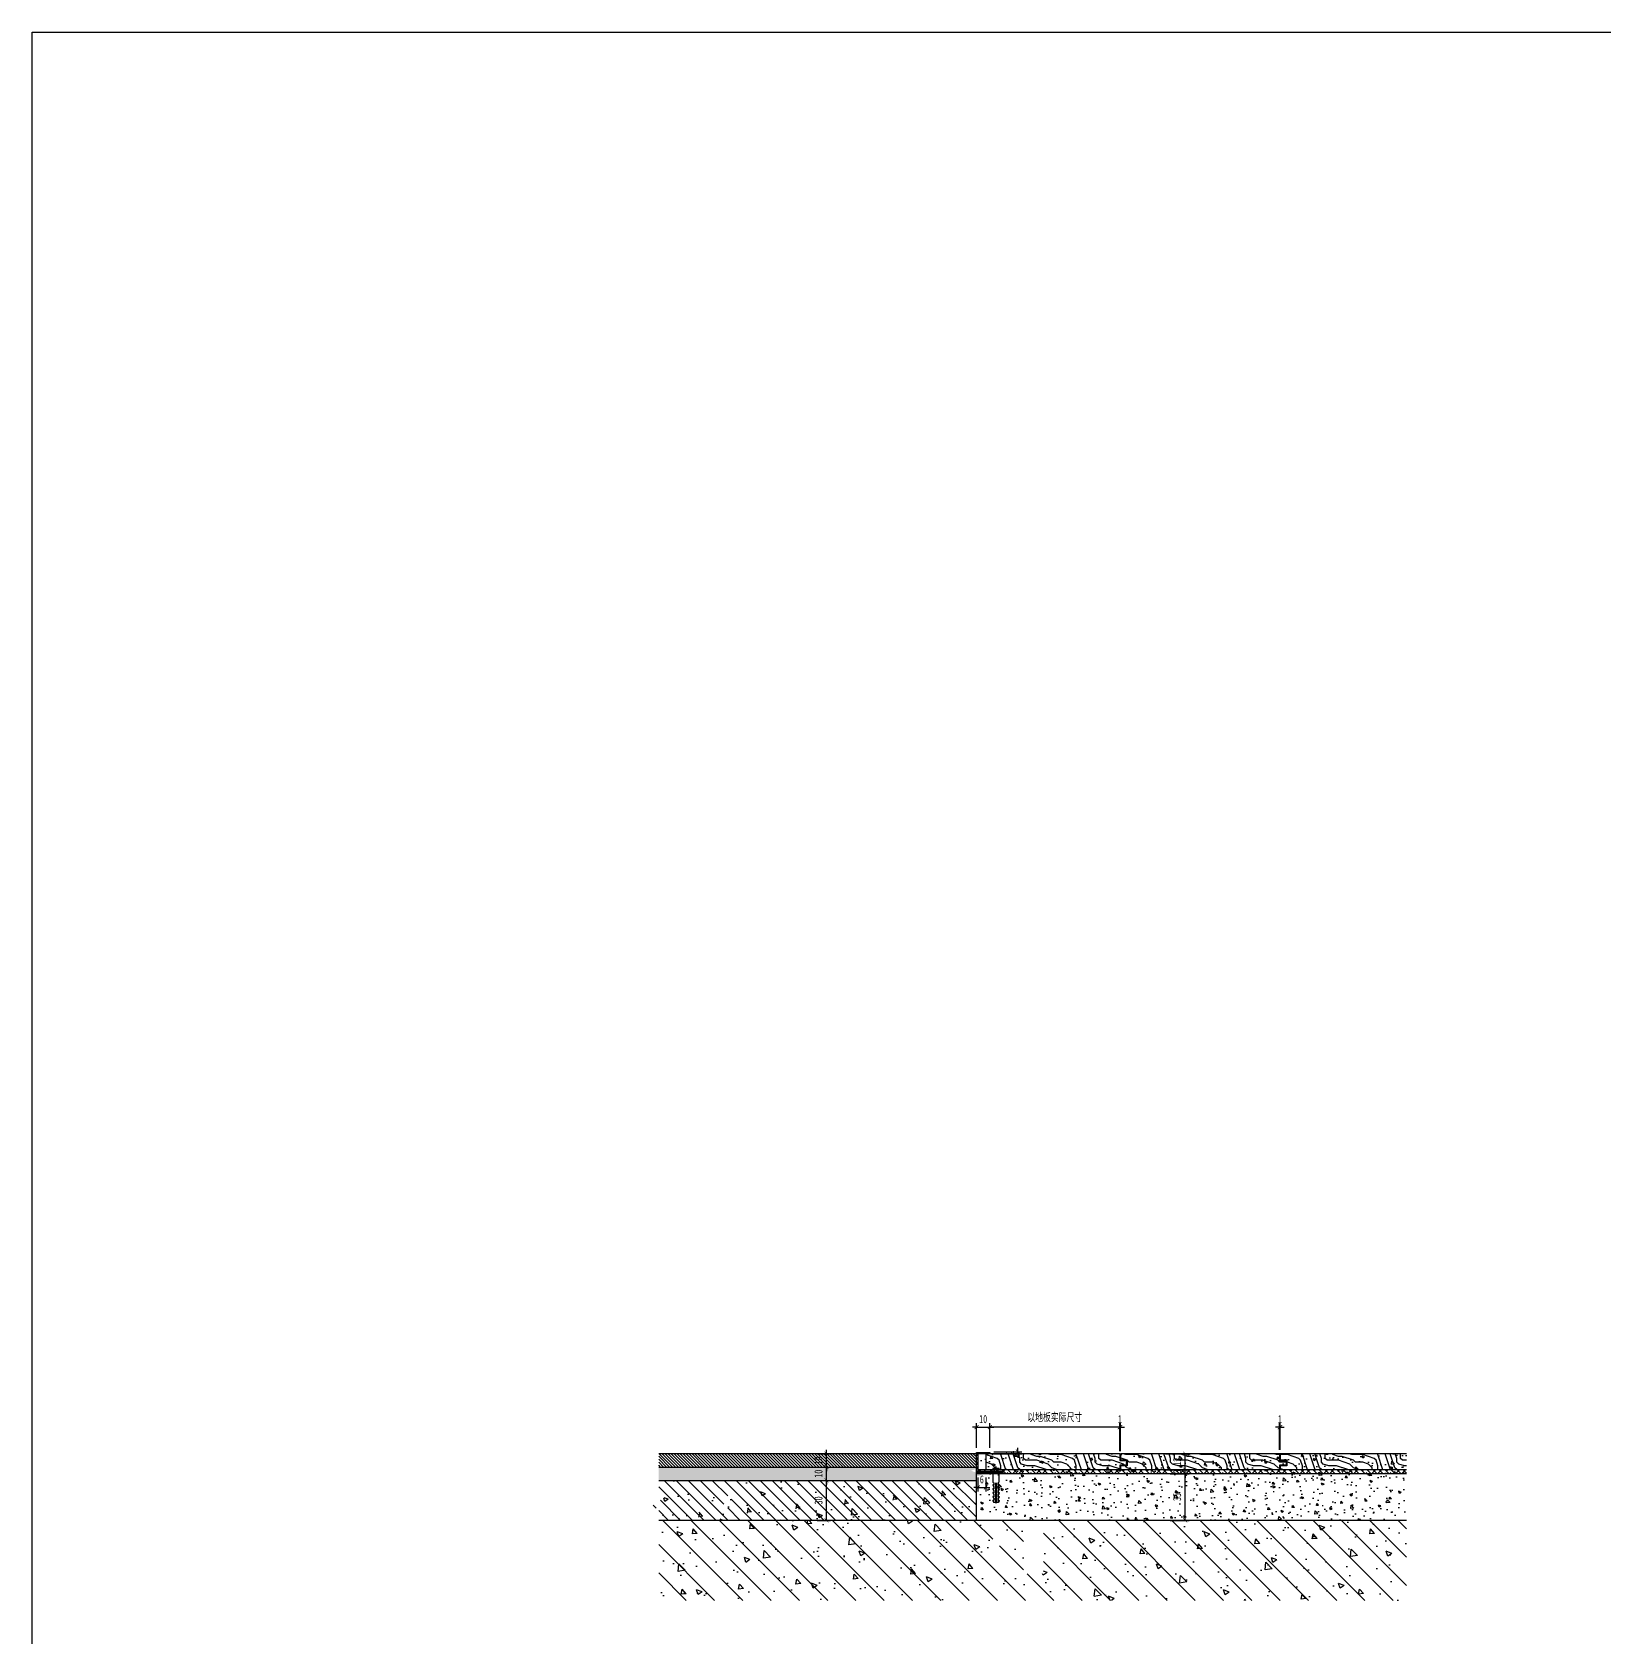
# Model space of a CAD drawing. Header units: millimetres. Extents: x 161920 to 181521, y -136232 to -127655.
# Drawn here: x 161920 to 163100, y -130496 to -129292 of the extents above; entities that cross this region are included whole.
import ezdxf

# ---------------------------------------------------------------- set-up
doc = ezdxf.new("R2010")
doc.units = ezdxf.units.MM
doc.header["$LTSCALE"] = 10
doc.header["$PDMODE"] = 3
for name, color, linetype in [('0-bh(填充)', 251, 'Continuous'), ('4-Fine(立面细线)', 251, 'Continuous'), ('4-Norm(立面正常)', 134, 'Continuous'), ('4-Wide(立面宽线)', 4, 'Continuous')]:
    doc.layers.add(name, color=color, linetype=linetype)
doc.styles.add('DIM', font='SimSun.ttf', dxfattribs={"width": 0.7})
doc.dimstyles.new('3', dxfattribs={"dimscale": 3, "dimtxt": 2, "dimasz": 1, "dimexe": 1, "dimexo": 1, "dimgap": 1, "dimtad": 1, "dimdec": 0, "dimzin": 0, "dimdsep": 46, "dimtxsty": 'DIM', "dimblk": 'ARCHTICK', "dimcen": 0, "dimclrd": 5, "dimclre": 5, "dimclrt": 35, "dimadec": 0, "dimazin": 0, "dimtfac": 0.5, "dimtdec": 0, "dimtix": 1, "dimtmove": 2, "dimatfit": 2, "dimldrblk": 'A', "dimfxl": 0, "dimtolj": 1, "dimtzin": 0, "dimlwd": -1, "dimlwe": -1, "dimarcsym": 0})

# ---------------------------------------------------------------- blocks, each defined once
blk = doc.blocks.new('_ArchTick')
at = {"color": 0, "linetype": 'ByBlock', "const_width": 0.15}
blk.add_lwpolyline([(-0.5, -0.5), (0.5, 0.5)], dxfattribs=at)
blk = doc.blocks.new('*D40')
at = {"color": 5, "ltscale": 0.15}
for p, q in [((162773.9, -130373), (162788, -130373)), ((162785, -130408), (162785, -130373)), ((162773.9, -130408), (162788, -130408))]:
    blk.add_line(p, q, dxfattribs=at)
at = {"layer": 'Defpoints', "color": 0, "ltscale": 0.15}
for p in [(162770.9, -130373), (162785, -130373), (162770.9, -130408)]:
    blk.add_point(p, dxfattribs=at)
at = {"color": 5, "ltscale": 0.15, "xscale": 3, "yscale": 3, "zscale": 3}
for p, rotation in [((162785, -130373), 90), ((162785, -130408), 270)]:
    blk.add_blockref('_ArchTick', p, dxfattribs=dict(at, rotation=rotation))
at = {"color": 35, "ltscale": 0.15, "insert": (162779, -130390.5), "char_height": 6, "attachment_point": 5, "rotation": 90, "style": 'DIM'}
blk.add_mtext('\\A1;35', dxfattribs=at)
blk = doc.blocks.new('A')
for p, q in [((-0.37, 0), (-2.13, 0)), ((-1.44, 1.15), (-1.09, 1.44)), ((-1.44, 1.15), (-0.37, 0)), ((-1.44, -1.15), (-0.37, 0)), ((-1.09, 1.44), (0, 0)), ((-1.09, -1.44), (0, 0)), ((-1.44, -1.15), (-1.09, -1.44))]:
    blk.add_line(p, q)
for points in [[(-1.44, 1.15), (-1.09, 1.44), (-0.37, 0), (0, 0)], [(-1.44, -1.15), (-1.09, -1.44), (-0.37, 0), (0, 0)]]:
    blk.add_solid(points)
blk = doc.blocks.new('*D41')
at = {"color": 5, "ltscale": 0.15}
for p, q in [((162773.9, -130373), (162788, -130373)), ((162775, -130370), (162788, -130370)), ((162785, -130370), (162785, -130367)), ((162785, -130373), (162785, -130370)), ((162785, -130373), (162785, -130376))]:
    blk.add_line(p, q, dxfattribs=at)
at = {"layer": 'Defpoints', "color": 0, "ltscale": 0.15}
for p in [(162770.9, -130373), (162772, -130370), (162785, -130370)]:
    blk.add_point(p, dxfattribs=at)
at = {"color": 5, "ltscale": 0.15, "xscale": 3, "yscale": 3, "zscale": 3}
for p, rotation in [((162785, -130370), 270), ((162785, -130373), 90)]:
    blk.add_blockref('_ArchTick', p, dxfattribs=dict(at, rotation=rotation))
at = {"color": 35, "ltscale": 0.15, "insert": (162779, -130371.5), "char_height": 6, "attachment_point": 5, "rotation": 90, "style": 'DIM'}
blk.add_mtext('\\A1;3', dxfattribs=at)
blk = doc.blocks.new('*D42')
at = {"color": 5, "ltscale": 0.15}
for p, q in [((162770.3, -130358), (162788, -130358)), ((162785, -130370), (162785, -130358)), ((162770.3, -130370), (162788, -130370))]:
    blk.add_line(p, q, dxfattribs=at)
at = {"layer": 'Defpoints', "color": 0, "ltscale": 0.15}
for p in [(162767.3, -130358), (162785, -130358), (162767.3, -130370)]:
    blk.add_point(p, dxfattribs=at)
at = {"color": 5, "ltscale": 0.15, "xscale": 3, "yscale": 3, "zscale": 3}
for p, rotation in [((162785, -130358), 90), ((162785, -130370), 270)]:
    blk.add_blockref('_ArchTick', p, dxfattribs=dict(at, rotation=rotation))
at = {"color": 35, "ltscale": 0.15, "insert": (162779, -130364), "char_height": 6, "attachment_point": 5, "rotation": 90, "style": 'DIM'}
blk.add_mtext('\\A1;12', dxfattribs=at)
blk = doc.blocks.new('*D43')
at = {"color": 5, "ltscale": 0.15}
for p, q in [((162509.1, -130378), (162519, -130378)), ((162516, -130408), (162516, -130378)), ((162509.1, -130408), (162519, -130408))]:
    blk.add_line(p, q, dxfattribs=at)
at = {"layer": 'Defpoints', "color": 0, "ltscale": 0.15}
for p in [(162506.1, -130378), (162516, -130378), (162506.1, -130408)]:
    blk.add_point(p, dxfattribs=at)
at = {"color": 5, "ltscale": 0.15, "xscale": 3, "yscale": 3, "zscale": 3}
for p, rotation in [((162516, -130378), 90), ((162516, -130408), 270)]:
    blk.add_blockref('_ArchTick', p, dxfattribs=dict(at, rotation=rotation))
at = {"color": 35, "ltscale": 0.15, "insert": (162510, -130393), "char_height": 6, "attachment_point": 5, "rotation": 90, "style": 'DIM'}
blk.add_mtext('\\A1;30', dxfattribs=at)
blk = doc.blocks.new('*D44')
at = {"color": 5, "ltscale": 0.15}
for p, q in [((162509.3, -130368), (162519, -130368)), ((162516, -130368), (162516, -130365)), ((162516, -130378), (162516, -130368)), ((162509.1, -130378), (162519, -130378)), ((162516, -130378), (162516, -130381))]:
    blk.add_line(p, q, dxfattribs=at)
at = {"layer": 'Defpoints', "color": 0, "ltscale": 0.15}
for p in [(162506.3, -130368), (162516, -130368), (162506.1, -130378)]:
    blk.add_point(p, dxfattribs=at)
at = {"color": 5, "ltscale": 0.15, "xscale": 3, "yscale": 3, "zscale": 3}
for p, rotation in [((162516, -130368), 270), ((162516, -130378), 90)]:
    blk.add_blockref('_ArchTick', p, dxfattribs=dict(at, rotation=rotation))
at = {"color": 35, "ltscale": 0.15, "insert": (162510, -130373), "char_height": 6, "attachment_point": 5, "rotation": 90, "style": 'DIM'}
blk.add_mtext('\\A1;10', dxfattribs=at)
blk = doc.blocks.new('*D45')
at = {"color": 5, "ltscale": 0.15}
for p, q in [((162509.1, -130358), (162519, -130358)), ((162516, -130358), (162516, -130355)), ((162516, -130368), (162516, -130358)), ((162509.3, -130368), (162519, -130368)), ((162516, -130368), (162516, -130371))]:
    blk.add_line(p, q, dxfattribs=at)
at = {"layer": 'Defpoints', "color": 0, "ltscale": 0.15}
for p in [(162506.1, -130358), (162516, -130358), (162506.3, -130368)]:
    blk.add_point(p, dxfattribs=at)
at = {"color": 5, "ltscale": 0.15, "xscale": 3, "yscale": 3, "zscale": 3}
for p, rotation in [((162516, -130358), 270), ((162516, -130368), 90)]:
    blk.add_blockref('_ArchTick', p, dxfattribs=dict(at, rotation=rotation))
at = {"color": 35, "ltscale": 0.15, "insert": (162510, -130363), "char_height": 6, "attachment_point": 5, "rotation": 90, "style": 'DIM'}
blk.add_mtext('\\A1;10', dxfattribs=at)
blk = doc.blocks.new('*D46')
at = {"color": 5, "ltscale": 0.15}
for p, q in [((162638.5, -130353.5), (162638.5, -130335.1)), ((162735.9, -130345.2), (162735.9, -130335.1)), ((162735.9, -130338.1), (162638.5, -130338.1))]:
    blk.add_line(p, q, dxfattribs=at)
at = {"layer": 'Defpoints', "color": 0, "ltscale": 0.15}
for p in [(162638.5, -130338.1), (162735.9, -130348.2), (162638.5, -130356.5)]:
    blk.add_point(p, dxfattribs=at)
at = {"color": 5, "ltscale": 0.15, "xscale": 3, "yscale": 3, "zscale": 3, "rotation": 180}
blk.add_blockref('_ArchTick', (162638.5, -130338.1), dxfattribs=at)
at = {"color": 5, "ltscale": 0.15, "xscale": 3, "yscale": 3, "zscale": 3}
blk.add_blockref('_ArchTick', (162735.9, -130338.1), dxfattribs=at)
at = {"color": 35, "ltscale": 0.15, "insert": (162687.2, -130331), "char_height": 6, "attachment_point": 5, "style": 'DIM'}
blk.add_mtext('\\A1;以地板实际尺寸', dxfattribs=at)
blk = doc.blocks.new('*D73')
at = {"color": 5, "ltscale": 0.15}
for p, q in [((162735.9, -130356.1), (162735.9, -130335.1)), ((162736.4, -130356.1), (162736.4, -130335.1)), ((162735.9, -130338.1), (162732.9, -130338.1)), ((162735.9, -130338.1), (162736.4, -130338.1)), ((162736.4, -130338.1), (162739.4, -130338.1))]:
    blk.add_line(p, q, dxfattribs=at)
at = {"layer": 'Defpoints', "color": 0, "ltscale": 0.15}
for p in [(162736.4, -130338.1), (162735.9, -130363.1), (162736.4, -130363.1)]:
    blk.add_point(p, dxfattribs=at)
at = {"color": 5, "ltscale": 0.15, "xscale": 3, "yscale": 3, "zscale": 3}
blk.add_blockref('_ArchTick', (162735.9, -130338.1), dxfattribs=at)
at = {"color": 5, "ltscale": 0.15, "xscale": 3, "yscale": 3, "zscale": 3, "rotation": 180}
blk.add_blockref('_ArchTick', (162736.4, -130338.1), dxfattribs=at)
at = {"color": 35, "ltscale": 0.15, "insert": (162736.1, -130332.1), "char_height": 6, "attachment_point": 5, "style": 'DIM'}
blk.add_mtext('\\A1;1', dxfattribs=at)
blk = doc.blocks.new('*D74')
at = {"color": 5, "ltscale": 0.15}
for p, q in [((162628.5, -130353.5), (162628.5, -130335.1)), ((162638.5, -130353.5), (162638.5, -130335.1)), ((162628.5, -130338.1), (162625.5, -130338.1)), ((162628.5, -130338.1), (162638.5, -130338.1)), ((162638.5, -130338.1), (162641.5, -130338.1))]:
    blk.add_line(p, q, dxfattribs=at)
at = {"layer": 'Defpoints', "color": 0, "ltscale": 0.15}
for p in [(162638.5, -130338.1), (162628.5, -130356.5), (162638.5, -130356.5)]:
    blk.add_point(p, dxfattribs=at)
at = {"color": 5, "ltscale": 0.15, "xscale": 3, "yscale": 3, "zscale": 3}
blk.add_blockref('_ArchTick', (162628.5, -130338.1), dxfattribs=at)
at = {"color": 5, "ltscale": 0.15, "xscale": 3, "yscale": 3, "zscale": 3, "rotation": 180}
blk.add_blockref('_ArchTick', (162638.5, -130338.1), dxfattribs=at)
at = {"color": 35, "ltscale": 0.15, "insert": (162633.5, -130332.1), "char_height": 6, "attachment_point": 5, "style": 'DIM'}
blk.add_mtext('\\A1;10', dxfattribs=at)
blk = doc.blocks.new('*D75')
at = {"color": 5, "ltscale": 0.15}
for p, q in [((162855.9, -130355), (162855.9, -130335.1)), ((162856.4, -130355), (162856.4, -130335.1)), ((162855.9, -130338.1), (162852.9, -130338.1)), ((162855.9, -130338.1), (162856.4, -130338.1)), ((162856.4, -130338.1), (162859.4, -130338.1))]:
    blk.add_line(p, q, dxfattribs=at)
at = {"layer": 'Defpoints', "color": 0, "ltscale": 0.15}
for p in [(162856.4, -130338.1), (162855.9, -130358), (162856.4, -130358)]:
    blk.add_point(p, dxfattribs=at)
at = {"color": 5, "ltscale": 0.15, "xscale": 3, "yscale": 3, "zscale": 3}
blk.add_blockref('_ArchTick', (162855.9, -130338.1), dxfattribs=at)
at = {"color": 5, "ltscale": 0.15, "xscale": 3, "yscale": 3, "zscale": 3, "rotation": 180}
blk.add_blockref('_ArchTick', (162856.4, -130338.1), dxfattribs=at)
at = {"color": 35, "ltscale": 0.15, "insert": (162856.1, -130332.1), "char_height": 6, "attachment_point": 5, "style": 'DIM'}
blk.add_mtext('\\A1;1', dxfattribs=at)
blk = doc.blocks.new('*D76')
at = {"color": 5, "ltscale": 0.15}
for p, q in [((162641.6, -130356.5), (162662.6, -130356.5)), ((162641.6, -130358), (162662.6, -130358)), ((162659.6, -130356.5), (162659.6, -130353.5)), ((162659.6, -130356.5), (162659.6, -130358)), ((162659.6, -130358), (162659.6, -130361))]:
    blk.add_line(p, q, dxfattribs=at)
at = {"layer": 'Defpoints', "color": 0, "ltscale": 0.15}
for p in [(162636.8, -130356.5), (162636.8, -130358), (162659.6, -130358)]:
    blk.add_point(p, dxfattribs=at)
at = {"color": 5, "ltscale": 0.15, "xscale": 3, "yscale": 3, "zscale": 3}
for p, rotation in [((162659.6, -130356.5), 270), ((162659.6, -130358), 90)]:
    blk.add_blockref('_ArchTick', p, dxfattribs=dict(at, rotation=rotation))
at = {"color": 35, "ltscale": 0.15, "insert": (162653.6, -130357.2), "char_height": 6, "attachment_point": 5, "rotation": 90, "style": 'DIM'}
blk.add_mtext('\\A1;2', dxfattribs=at)
blk = doc.blocks.new('A$C43B65ECE')
at = {"layer": '4-Fine(立面细线)', "color": 251}
for p, q in [((0, 13.1), (0, 2.9)), ((0, 6), (0, 10)), ((48.5, 9), (0, 9)), ((48.5, 7), (0, 7)), ((50.7, 15.5), (48.5, 13.1)), ((50.7, 0.5), (48.5, 2.9)), ((78.5, 15.5), (50.7, 15.5)), ((78.5, 0.5), (50.7, 0.5)), ((81.5, 13.8), (78.5, 12.5)), ((81.5, 2.2), (78.5, 3.5)), ((85.5, 16), (81.5, 13.8)), ((85.5, 0), (81.5, 2.2)), ((85.5, 0), (85.5, 16))]:
    blk.add_line(p, q, dxfattribs=at)
for points in [[(9.7, 13.1), (4.4, 13.1), (5.2, 15.3), (4.9, 15.9), (4.1, 16), (0, 13.1)], [(9.7, 2.9), (4.4, 2.9), (5.2, 0.7), (4.9, 0.1), (4.1, 0), (0, 2.9)], [(19.4, 13.1), (14.1, 13.1), (14.9, 15.3), (14.6, 15.9), (13.8, 16), (9.7, 13.1)], [(19.4, 2.9), (14.1, 2.9), (14.9, 0.7), (14.6, 0.1), (13.8, 0), (9.7, 2.9)], [(29.1, 13.1), (23.8, 13.1), (24.6, 15.3), (24.3, 15.9), (23.5, 16), (19.4, 13.1)], [(29.1, 2.9), (23.8, 2.9), (24.6, 0.7), (24.3, 0.1), (23.5, 0), (19.4, 2.9)], [(38.8, 13.1), (33.5, 13.1), (34.3, 15.3), (34, 15.9), (33.2, 16), (29.1, 13.1)], [(38.8, 2.9), (33.5, 2.9), (34.3, 0.7), (34, 0.1), (33.2, 0), (29.1, 2.9)], [(48.5, 13.1), (43.2, 13.1), (44, 15.3), (43.7, 15.9), (42.9, 16), (38.8, 13.1)], [(48.5, 2.9), (43.2, 2.9), (44, 0.7), (43.7, 0.1), (42.9, 0), (38.8, 2.9)]]:
    blk.add_lwpolyline(points, dxfattribs=at)
blk = doc.blocks.new('*D92')
at = {"color": 5, "ltscale": 0.15}
for p, q in [((162629.5, -130383.3), (162626.5, -130383.3)), ((162629.5, -130375.9), (162629.5, -130386.3)), ((162629.5, -130383.3), (162635.5, -130383.3)), ((162635.5, -130375.9), (162635.5, -130386.3)), ((162635.5, -130383.3), (162638.5, -130383.3))]:
    blk.add_line(p, q, dxfattribs=at)
at = {"layer": 'Defpoints', "color": 0, "ltscale": 0.15}
for p in [(162629.5, -130372.9), (162635.5, -130372.9), (162635.5, -130383.3)]:
    blk.add_point(p, dxfattribs=at)
at = {"color": 5, "ltscale": 0.15, "xscale": 3, "yscale": 3, "zscale": 3}
blk.add_blockref('_ArchTick', (162629.5, -130383.3), dxfattribs=at)
at = {"color": 5, "ltscale": 0.15, "xscale": 3, "yscale": 3, "zscale": 3, "rotation": 180}
blk.add_blockref('_ArchTick', (162635.5, -130383.3), dxfattribs=at)
at = {"color": 35, "ltscale": 0.15, "insert": (162632.5, -130377.3), "char_height": 6, "attachment_point": 5, "style": 'DIM'}
blk.add_mtext('\\A1;6', dxfattribs=at)

msp = doc.modelspace()

# ---------------------------------------------------------------- hatches: boundary and pattern name
at = {"ltscale": 0.15}
h = msp.add_hatch(dxfattribs=at)
h.set_pattern_fill('ANSI32', color=251, scale=0.5, style=0)
h.set_pattern_definition([(45, (162628.478, -130371.9554), (-1.6838, 1.6838), []), (45, (162629.6005, -130371.9554), (-1.6838, 1.6838), [])])
h.paths.add_polyline_path([(162628.5, -130357), (162638.5, -130357), (162638.5, -130358), (162629.5, -130358), (162629.5, -130371), (162648.5, -130371), (162648.5, -130372), (162628.5, -130372)])
at = {"layer": '0-bh(填充)', "ltscale": 10}
h = msp.add_hatch(dxfattribs=at)
h.set_pattern_fill('ANSI31', color=250)
h.set_pattern_definition([(135, (323061.3097, 12654.1512), (1.122532015, 1.122532015), [])])
h.paths.add_polyline_path([(162441.9, -130358), (162628.5, -130358), (162628.5, -130368), (162441.9, -130368)])
h.paths.add_polyline_path([(162390.1, -130358), (162441.9, -130358), (162441.9, -130368), (162390.1, -130368)])
at = {"layer": '0-bh(填充)'}
h = msp.add_hatch(dxfattribs=at)
h.set_pattern_fill('AR-CONC', color=250, scale=0.1, style=0)
h.set_pattern_definition([(130, (187054.62, -213922.903), (-18.218467, -1.5939086), [1.905, -20.955]), (185, (187054.62, -213922.903), (3.524342, 19.1056845), [1.524, -16.7640584]), (79.548555, (187053.102, -213923.036), (-14.6941247, 17.5117752), [1.619001, -17.8090245]), (133.8158, (187054.62, -213917.823), (-27.107904, -4.204233), [2.8575, -31.4325]), (83.364442, (187052.36, -213918.174), (-23.7404134, 24.7426125), [2.428502, -26.713561]), (188.81585, (187054.62, -213917.823), (-23.740413, 24.7426125), [2.285997, -25.145973]), (159, (187052.08, -213919.093), (-15.161439, -10.2265198), [1.905, -20.955]), (214, (187052.08, -213919.093), (-6.180203, 18.4187966), [1.524, -16.764]), (108.548555, (187050.816, -213919.945), (-21.341642, 8.192277), [1.619001, -17.8089938]), (142.5, (187054.62, -213922.903), (-0.30886033, 8.4555039), [0, -16.5608, 0, -17.018, 0, -16.8275]), (172.5, (187054.62, -213922.903), (-6.68196625, 10.0180575), [0, -9.7028, 0, -16.1798, 0, -6.4135]), (212.5, (187060.284, -213922.903), (-13.5590595, -0.5728744), [0, -6.35, 0, -19.812, 0, -26.289]), (222.5, (187062.824, -213922.903), (-14.8129181, 2.5426491), [0, -8.255, 0, -13.1572, 0, -18.669])])
h.paths.add_polyline_path([(162630.5, -130358), (162951.1, -130358), (162951.1, -130383), (162951.1, -130408), (162630.5, -130408)])
at = {"layer": '0-bh(填充)', "ltscale": 10}
h = msp.add_hatch(dxfattribs=at)
h.set_pattern_fill('FC木纹浅SC300', color=250, scale=10, angle=45, style=0)
h.set_pattern_definition([(135, (175036.704, -127438.357), (-4e-15, 56.56854), [2, -38]), (135, (175059.33, -127455.327), (-4e-15, 56.56854), [4, -36]), (135, (175042.36, -127435.53), (-4e-15, 56.56854), [2, -38]), (135, (175062.16, -127449.67), (-4e-15, 56.56854), [2, -38]), (135, (175046.603, -127431.286), (-4e-15, 56.56854), [2, -38]), (135, (175063.574, -127445.428), (-4e-15, 56.56854), [2, -38]), (135, (175049.43, -127428.457), (-4e-15, 56.56854), [2, -38]), (135, (175067.816, -127441.185), (-4e-15, 56.56854), [2, -22, 2, -14]), (135, (175070.645, -127438.357), (-4e-15, 56.56854), [4, -20, 2, -14]), (135, (175076.3, -127435.53), (-4e-15, 56.56854), [2, -6, 2, -16, 2, -12]), (135, (175080.544, -127434.114), (-4e-15, 56.56854), [2, -8, 4, -26]), (135, (175063.574, -127414.315), (-4e-15, 56.56854), [2, -38]), (135, (175083.373, -127431.286), (-4e-15, 56.56854), [2, -10, 2, -26]), (90, (175059.33, -127460.984), (28.28427, 28.28427), [5.65684, -50.9117]), (90, (175035.29, -127436.942), (28.28427, 28.28427), [11.31371, -45.25483]), (90, (175049.432, -127422.8), (28.28427, 28.28427), [2.8284, -53.74014]), (90, (175076.302, -127444.013), (28.28427, 28.28427), [8.48528, -48.08326]), (90, (175052.26, -127419.972), (28.28427, 28.28427), [14.14214, -42.42641]), (90, (175056.503, -127415.73), (28.28427, 28.28427), [8.48528, -48.08326]), (180, (175064.988, -127418.558), (-28.28427, 28.28427), [2.8284, -53.74014]), (180, (175052.26, -127451.085), (-28.28427, 28.28427), [5.65684, -50.9117]), (180, (175062.16, -127438.357), (-28.28427, 28.28427), [5.65684, -50.9117]), (180, (175048.017, -127435.528), (-28.28427, 28.28427), [5.65684, -50.9117]), (180, (175060.745, -127425.63), (-28.28427, 28.28427), [5.65684, -50.9117]), (180, (175062.16, -127421.386), (-28.28427, 28.28427), [8.48528, -48.08326]), (180, (175052.26, -127445.428), (-28.28427, 28.28427), [8.48528, -48.08326]), (180, (175049.432, -127439.77), (-28.28427, 28.28427), [8.48528, -48.08326]), (180, (175063.574, -127434.114), (-28.28427, 28.28427), [8.48528, -48.08326]), (180, (175062.16, -127429.87), (-28.28427, 28.28427), [8.48528, -48.08326]), (108.43495, (175063.574, -127453.913), (-28.28427, 28.284271), [4.47214, -84.97058]), (108.43495, (175040.946, -127434.114), (-28.28427, 28.284271), [17.88854, -71.55418]), (108.43495, (175045.189, -127429.871), (-28.28427, 28.284271), [17.88854, -71.55418]), (108.43495, (175048.017, -127427.043), (-28.28427, 28.284271), [17.88856, -26.8, 8.9444, -35.80976]), (108.43495, (175049.432, -127419.972), (-28.28427, 28.284271), [4.47214, -84.97058]), (108.43495, (175084.787, -127435.528), (-28.28427, 28.284271), [4.47214, -84.97058]), (108.43495, (175062.16, -127412.9), (-28.28427, 28.284271), [8.94427, -80.49845]), (161.56505, (175043.775, -127445.428), (-28.284271, 28.28427), [8.94427, -80.49845]), (161.56505, (175060.745, -127448.256), (-28.284271, 28.28427), [8.94427, -80.49845]), (161.56505, (175056.503, -127452.499), (-28.284271, 28.28427), [4.47214, -84.97045]), (161.56505, (175062.16, -127444.013), (-28.284271, 28.28427), [13.41641, -76.02631]), (161.56505, (175056.503, -127438.357), (-28.284271, 28.28427), [8.94427, -80.49845]), (161.56505, (175055.088, -127434.114), (-28.284271, 28.28427), [8.94427, -80.49845]), (161.56505, (175066.402, -127439.77), (-28.284271, 28.28427), [4.47214, -84.97045]), (161.56505, (175067.816, -127435.528), (-28.284271, 28.28427), [4.47214, -84.97045]), (161.56505, (175062.16, -127418.558), (-28.284271, 28.28427), [4.47214, -84.97045]), (161.56505, (175053.674, -127429.871), (-28.284271, 28.28427), [4.47214, -84.97045]), (161.56505, (175074.887, -127434.114), (-28.284271, 28.28427), [13.41641, -76.02631]), (161.56505, (175079.13, -127432.7), (-28.284271, 28.28427), [8.94427, -80.49845]), (161.56505, (175055.088, -127425.629), (-28.284271, 28.28427), [4.472, -40.248, 4.472, -40.25072]), (161.56505, (175069.23, -127428.457), (-28.284271, 28.28427), [8.94427, -80.49845]), (161.56505, (175070.645, -127424.214), (-28.284271, 28.28427), [8.94427, -80.49845]), (161.56505, (175081.958, -127429.871), (-28.284271, 28.28427), [8.94427, -80.49845]), (161.56505, (175073.473, -127421.386), (-28.284271, 28.28427), [8.94427, -80.49845])])
h.paths.add_polyline_path([(162635.5, -130358), (162635.5, -130370), (162951.1, -130370), (162951.1, -130358)])
at = {"layer": '0-bh(填充)', "linetype": 'ByBlock'}
h = msp.add_hatch(dxfattribs=at)
h.set_pattern_fill('AR-SAND', color=250, scale=0.1, style=0)
h.set_pattern_definition([(142.5, (162696.3105, -127995.8447), (0.160003, 4.8941324), [0, -3.8608, 0, -4.318, 0, -4.1275]), (172.5, (162696.3105, -127995.845), (-4.495233, 7.168251), [0, -2.0828, 0, -3.4798, 0, -1.3335]), (212.5, (162699.4347, -127995.8447), (-7.909924, 0.014372), [0, -1.27, 0, -4.572, 0, -5.969]), (222.5, (162699.435, -127995.845), (-7.635565, 2.229293), [0, -0.635, 0, -2.9972, 0, -3.429])])
h.paths.add_polyline_path([(162390.1, -130368), (162441.9, -130368), (162441.9, -130378), (162390.1, -130378)])
h.paths.add_polyline_path([(162441.9, -130370.7), (162441.9, -130368), (162628.5, -130368), (162628.5, -130369.3), (162624.4, -130370.8), (162632.6, -130373.8), (162628.5, -130375.3), (162628.5, -130378), (162441.9, -130378), (162441.9, -130372.2)])
at = {"layer": '0-bh(填充)'}
h = msp.add_hatch(dxfattribs=at)
h.set_pattern_fill('ANSI38', color=250, style=0)
h.set_pattern_definition([(135, (187054.6198, -213947.9032), (2.24506403, 2.24506403), []), (45, (187054.6198, -213947.9032), (6.73519209, 2.24506403), [7.9375, -4.7625])])
h.paths.add_polyline_path([(162951.1, -130370), (162951.1, -130373), (162628.5, -130373), (162628.5, -130372), (162648.5, -130372), (162648.5, -130371), (162629.5, -130371), (162629.5, -130370), (162648.5, -130370), (162724.1, -130370), (162799.8, -130370)])
h = msp.add_hatch(dxfattribs=at)
h.set_pattern_fill('AR-CONC', color=250, scale=0.2, style=0)
h.set_pattern_definition([(130, (260874.553, -135400.72), (-36.436934, -3.187817), [3.81, -41.91]), (185, (260874.553, -135400.72), (7.048565, 38.211329), [3.048, -33.528]), (79.549, (260871.517, -135400.986), (-29.3885, 35.023338), [3.238, -35.618]), (133.8158, (260874.553, -135390.56), (-54.215808, -8.408466), [5.715, -62.865]), (83.3644, (260870.035, -135391.26), (-47.480847, 49.48511), [4.857, -53.427]), (188.816, (260874.553, -135390.56), (-47.48092, 49.485024), [4.572, -50.292]), (159, (260869.473, -135393.1), (-30.322976, -20.453104), [3.81, -41.91]), (214, (260869.473, -135393.1), (-12.360406, 36.837593), [3.048, -33.528]), (108.5486, (260866.946, -135394.805), (-42.683298, 16.384572), [3.238, -35.618]), (142.5, (260874.553, -135400.721), (-0.6177207, 16.9110078), [0, -33.1216, 0, -34.036, 0, -33.655]), (172.5, (260874.553, -135400.72), (-13.3639325, 20.036115), [0, -19.4056, 0, -32.3596, 0, -12.827]), (212.5, (260885.881, -135400.721), (-27.118119, -1.1457488), [0, -12.7, 0, -39.624, 0, -52.578]), (222.5, (260890.961, -135400.72), (-29.625836, 5.085298), [0, -16.51, 0, -26.3144, 0, -37.338])])
h.paths.add_polyline_path([(162396.8, -130389.3), (162390.1, -130389.3), (162390.1, -130378), (162441.9, -130378), (162441.9, -130389.3), (162448.6, -130389.3), (162434.5, -130398.8), (162441.9, -130398.8), (162441.9, -130408), (162390.1, -130408), (162390.1, -130398.8), (162382.7, -130398.8)])
h.paths.add_polyline_path([(162441.9, -130408), (162441.9, -130378), (162628.5, -130378), (162628.5, -130408)])
h = msp.add_hatch(dxfattribs=at)
h.set_pattern_fill('ANSI31', color=250, scale=2, style=0)
h.set_pattern_definition([(135, (260874.553, -135400.721), (4.49012806, 4.49012806), [])])
h.paths.add_polyline_path([(162396.8, -130389.3), (162390.1, -130389.3), (162390.1, -130378), (162441.9, -130378), (162441.9, -130389.3), (162448.6, -130389.3), (162434.5, -130398.8), (162441.9, -130398.8), (162441.9, -130408), (162390.1, -130408), (162390.1, -130398.8), (162382.7, -130398.8)])
h.paths.add_polyline_path([(162441.9, -130408), (162441.9, -130378), (162628.5, -130378), (162628.5, -130408)])
h = msp.add_hatch(dxfattribs=at)
h.set_pattern_fill('AN钢筋混凝土SC10', color=249, scale=6, style=0, pattern_type=2)
h.set_pattern_definition([(135, (162696.31, -127995.845), (10.6066, 10.6066), []), (130, (162696.31, -127995.845), (-43.0356, -3.76513), [4.5, -49.5]), (185, (162696.31, -127995.845), (8.3251, 45.1315), [3.6, -39.6]), (79.5486, (162692.724, -127996.16), (-34.71056, 41.3664), [3.8244, -42.0685]), (133.8158, (162696.31, -127983.845), (-64.0345, -9.9311), [6.75, -74.25]), (83.3644, (162690.974, -127984.67), (-56.0798, 58.447), [5.7366, -63.1028]), (188.8158, (162696.31, -127983.845), (-56.0797, 58.4471), [5.4, -59.4]), (159, (162690.31, -127986.845), (-35.8144, -24.15713), [4.5, -49.5]), (214, (162690.31, -127986.845), (-14.5989, 43.509), [3.6, -39.6]), (108.5486, (162687.326, -127988.858), (-50.41336, 19.3518), [3.8244, -42.0685]), (142.5, (162696.31, -127995.845), (-0.72959, 19.97363), [0, -39.12, 0, -40.2, 0, -39.75]), (172.5, (162696.31, -127995.845), (-15.78417, 23.6647), [0, -22.92, 0, -38.22, 0, -15.15]), (212.5, (162709.69, -127995.845), (-32.02935, -1.35329), [0, -15, 0, -46.8, 0, -62.1]), (222.5, (162715.69, -127995.845), (-34.99117, 6.0063), [0, -19.5, 0, -31.08, 0, -44.1])])
h.paths.add_polyline_path([(162390.1, -130408), (162640.7, -130408), (162640.7, -130424.9), (162641.5, -130424.9), (162640.7, -130431.3), (162646.3, -130431.3), (162645.5, -130424.9), (162646.3, -130424.9), (162646.3, -130408), (162663.7, -130408), (162663.7, -130448), (162678.7, -130448), (162678.7, -130408), (162951.1, -130408), (162951.1, -130468), (162390.1, -130468)])

# ---------------------------------------------------------------- linework, layer by layer
at = {"color": 3}
msp.add_line((162390.1, -130378), (162628.5, -130378), dxfattribs=at)
at = {"color": 1, "ltscale": 0.15}
msp.add_lwpolyline([(161920.1, -129292), (168884.5, -129292), (168884.5, -131700.3), (161920.1, -131700.3)], close=True, dxfattribs=at)
at = {"color": 146, "ltscale": 0.15}
msp.add_lwpolyline([(162628.5, -130357), (162638.5, -130357), (162638.5, -130358), (162629.5, -130358), (162629.5, -130371), (162648.5, -130371), (162648.5, -130372), (162628.5, -130372), (162628.5, -130357)], dxfattribs=at)
at = {"layer": '4-Norm(立面正常)', "color": 134}
for p, q in [((162951.1, -130373), (162628.5, -130373)), ((162951.1, -130370), (162629.5, -130370)), ((162390.1, -130378), (162628.5, -130378))]:
    msp.add_line(p, q, dxfattribs=at)
for points in [[(162735.9, -130358), (162735.9, -130363), (162740.9, -130363), (162740.9, -130366.5), (162735.9, -130366.5), (162735.9, -130370)], [(162736.4, -130358), (162736.4, -130362.5), (162741.4, -130362.5), (162741.4, -130367), (162736.4, -130367), (162736.4, -130370)], [(162855.9, -130358), (162855.9, -130363), (162860.9, -130363), (162860.9, -130366.5), (162855.9, -130366.5), (162855.9, -130370)], [(162856.4, -130358), (162856.4, -130362.5), (162861.4, -130362.5), (162861.4, -130367), (162856.4, -130367), (162856.4, -130370)]]:
    msp.add_lwpolyline(points, dxfattribs=at)
at = {"layer": '4-Wide(立面宽线)', "color": 4}
for p, q in [((162628.5, -130358), (162390.1, -130358)), ((162628.5, -130408), (162628.5, -130358)), ((162735.9, -130358), (162635.5, -130358)), ((162635.5, -130358), (162635.5, -130370)), ((162951.1, -130358), (162736.4, -130358)), ((162390.1, -130368), (162628.5, -130368))]:
    msp.add_line(p, q, dxfattribs=at)
at = {"layer": '4-Wide(立面宽线)', "color": 6}
msp.add_line((162951.1, -130408), (162390.1, -130408), dxfattribs=at)

# ---------------------------------------------------------------- block references
at = {"color": 1, "ltscale": 0.15, "xscale": -0.3, "yscale": 0.3, "zscale": 0.3, "rotation": 270}
msp.add_blockref('A$C43B65ECE', (162640.7, -130394.5), dxfattribs=at)

# ---------------------------------------------------------------- dimensions: what is measured, and where the dimension line sits
at = {"color": 1, "ltscale": 0.15}
for base, p1, p2, picture, middle in [((162638.5, -130338.1), (162628.5, -130356.5), (162638.5, -130356.5), '*D74', (162633.5, -130332.1)), ((162736.3726727, -130338.0928474), (162735.8726727, -130363.1212859), (162736.3726727, -130363.1212859), '*D73', (162736.1226727, -130332.0928474)), ((162856.3726727, -130338.0928474), (162855.8726727, -130357.9553546), (162856.3726727, -130357.9553546), '*D75', (162856.1226727, -130332.0928474)), ((162635.5, -130383.3), (162629.5, -130372.9), (162635.5, -130372.9), '*D92', (162632.5, -130377.3))]:
    dim = msp.add_linear_dim(base=base, p1=p1, p2=p2, dimstyle='3', dxfattribs=at)
    dim.commit()
    dim.dimension.update_dxf_attribs({"geometry": picture, "text_midpoint": middle})
dim = msp.add_linear_dim(base=(162638.5, -130338.1), p1=(162735.9, -130348.2), p2=(162638.5, -130356.5), angle=180, text='以地板实际尺寸', dimstyle='3', dxfattribs=at)
dim.commit()
dim.dimension.update_dxf_attribs({"geometry": '*D46', "text_midpoint": (162687.2, -130331)})
for base, p1, p2, picture, middle in [((162516, -130358), (162506.3, -130368), (162506.1, -130358), '*D45', (162510, -130363)), ((162659.6096727, -130357.9553546), (162636.8452211, -130356.4553546), (162636.8452211, -130357.9553546), '*D76', (162653.6096727, -130357.2053546)), ((162785, -130358), (162767.3, -130370), (162767.3, -130358), '*D42', (162779, -130364)), ((162516, -130368), (162506.1, -130378), (162506.3, -130368), '*D44', (162510, -130373)), ((162785, -130370), (162770.9, -130373), (162772, -130370), '*D41', (162779, -130371.5)), ((162785, -130373), (162770.9, -130408), (162770.9, -130373), '*D40', (162779, -130390.5)), ((162516, -130378), (162506.1, -130408), (162506.1, -130378), '*D43', (162510, -130393))]:
    dim = msp.add_linear_dim(base=base, p1=p1, p2=p2, angle=90, dimstyle='3', dxfattribs=at)
    dim.commit()
    dim.dimension.update_dxf_attribs({"geometry": picture, "text_midpoint": middle})

doc.saveas('drawing.dxf')
